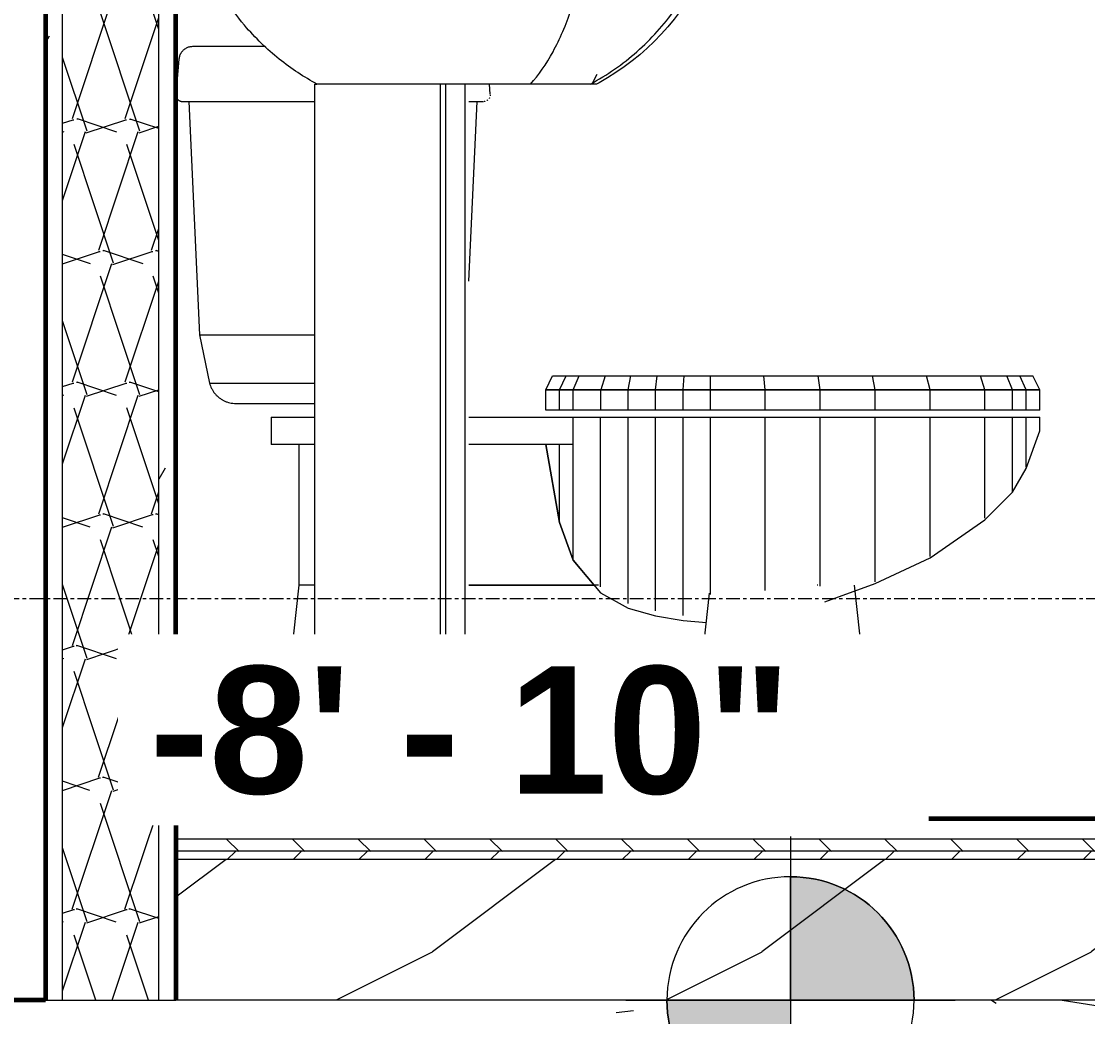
# Model space of a CAD drawing. Header units: inches. Extents: x -9046 to -7171, y -279 to 479.
# Drawn here: x -8770 to -8731.15, y -106.6 to -70.33 of the extents above; entities that cross this region are included whole.
import ezdxf

# ---------------------------------------------------------------- set-up
doc = ezdxf.new("R2010")
doc.units = ezdxf.units.IN
doc.header["$MEASUREMENT"] = 0
doc.linetypes.add('Grid Line 1_2_', pattern=[0.875, 0.5, -0.125, 0.125, -0.125])
for name, color, linetype, lineweight in [('A-FLOR-1', 192, 'Continuous', 60), ('A-FLOR-LEVL-1', 51, 'Grid Line 1_2_', 9), ('A-FLOR-MCUT', 51, 'Continuous', 18), ('A-FLOR-PATT-1', 8, 'Continuous', 9), ('A-WALL', 113, 'Continuous', 18), ('A-WALL-PATT-1', 111, 'Continuous', 9), ('G-ANNO-DIMS', 111, 'Continuous', 9), ('I-WALL-1', 2, 'Continuous', 60), ('P-SANR-FIXT', 6, 'Continuous', 9), ('S-FNDN-1', 32, 'Continuous', 60)]:
    doc.layers.add(name, color=color, linetype=linetype, lineweight=lineweight)
doc.styles.add('Arial_B', font='arialbd.ttf', dxfattribs={"height": 4.642857})
pattern_1 = [(0, (-8599.04, 127.346), (15.36, 3.84), [0.634, -10.886, 0.634, -10.886, -61.44]), (0, (-8599.04, 127.346), (15.36, 3.84), [-23.04, 0.634, -22.406, 0.634, -10.886, -26.88]), (0, (-8599.04, 127.346), (15.36, 3.84), [-57.6, 0.634, -7.046, 0.634, -18.566]), (120, (-8593.28, 129.266), (-11.00554, 11.38215), [0.634, -10.886, 0.634, -10.886, -61.44]), (120, (-8593.28, 129.266), (-11.00554, 11.38215), [-23.04, 0.634, -22.406, 0.634, -10.886, -26.88]), (120, (-8593.28, 129.266), (-11.00554, 11.38215), [-57.6, 0.634, -7.046, 0.634, -18.566]), (240, (-8591.36, 136.946), (-4.354462, -15.22215), [0.634, -10.886, 0.634, -10.886, -61.44]), (240, (-8591.36, 136.946), (-4.354462, -15.22215), [-23.04, 0.634, -22.406, 0.634, -10.886, -26.88]), (240, (-8591.36, 136.946), (-4.354462, -15.22215), [-57.6, 0.634, -7.046, 0.634, -18.566])]

# ---------------------------------------------------------------- blocks, each defined once
blk = doc.blocks.new('M_Toilet-Domestic-3D - M_Toilet-Domestic-3D-1093260-BUILDING SECTION - EAST_WEST - LOOKING SOUTH')
at = {"layer": 'P-SANR-FIXT'}
for p, q in [((-8761.118, -71.25), (-8763.763, -71.25)), ((-8764.261, -71.706), (-8764.372, -72.978)), ((-8752.92, -72.978), (-8752.951, -72.622)), ((-8764.123, -73.25), (-8759.316, -73.25)), ((-8763.896, -73.25), (-8763.509, -81.75)), ((-8753.694, -79.802), (-8753.396, -73.25)), ((-8763.509, -81.75), (-8759.316, -81.75)), ((-8763.509, -81.75), (-8763.149, -83.509)), ((-8763.149, -83.509), (-8759.316, -83.509)), ((-8750.893, -83.75), (-8750.646, -83.25)), ((-8750.646, -83.25), (-8750.153, -83.25)), ((-8750.393, -83.75), (-8750.153, -83.25)), ((-8750.153, -83.25), (-8749.676, -83.25)), ((-8749.894, -83.75), (-8749.676, -83.25)), ((-8749.676, -83.25), (-8748.733, -83.25)), ((-8748.733, -83.25), (-8748.894, -83.75)), ((-8748.733, -83.25), (-8747.8, -83.25)), ((-8747.895, -83.75), (-8747.8, -83.25)), ((-8747.8, -83.25), (-8746.842, -83.25)), ((-8746.895, -83.75), (-8746.842, -83.25)), ((-8746.842, -83.25), (-8745.859, -83.25)), ((-8745.892, -83.75), (-8745.859, -83.25)), ((-8745.859, -83.25), (-8744.896, -83.25)), ((-8744.896, -83.75), (-8744.896, -83.25)), ((-8744.896, -83.25), (-8742.947, -83.25)), ((-8742.904, -83.75), (-8742.947, -83.25)), ((-8742.947, -83.25), (-8740.971, -83.25)), ((-8740.897, -83.75), (-8740.971, -83.25)), ((-8740.971, -83.25), (-8738.992, -83.25)), ((-8738.897, -83.75), (-8738.992, -83.25)), ((-8738.992, -83.25), (-8737.021, -83.25)), ((-8736.897, -83.75), (-8737.021, -83.25)), ((-8737.021, -83.25), (-8735.057, -83.25)), ((-8734.897, -83.75), (-8735.057, -83.25)), ((-8735.057, -83.25), (-8734.096, -83.25)), ((-8733.898, -83.75), (-8734.096, -83.25)), ((-8734.096, -83.25), (-8733.623, -83.25)), ((-8733.398, -83.75), (-8733.623, -83.25)), ((-8733.623, -83.25), (-8733.146, -83.25)), ((-8732.898, -83.75), (-8733.146, -83.25)), ((-8750.896, -83.75), (-8750.396, -83.75)), ((-8750.896, -84.5), (-8750.896, -83.75)), ((-8750.396, -83.755), (-8750.896, -83.755)), ((-8749.896, -83.755), (-8750.396, -83.755)), ((-8750.396, -84.5), (-8750.396, -83.755)), ((-8750.393, -83.75), (-8749.896, -83.75)), ((-8749.896, -83.75), (-8748.896, -83.75)), ((-8749.896, -84.5), (-8749.896, -83.75)), ((-8748.896, -83.755), (-8749.896, -83.755)), ((-8747.896, -83.755), (-8748.896, -83.755)), ((-8748.896, -83.755), (-8748.896, -84.5)), ((-8748.894, -83.75), (-8747.896, -83.75)), ((-8746.896, -83.755), (-8747.896, -83.755)), ((-8747.896, -84.5), (-8747.896, -83.755)), ((-8747.895, -83.75), (-8746.896, -83.75)), ((-8746.896, -83.75), (-8745.892, -83.75)), ((-8746.896, -84.5), (-8746.896, -83.75)), ((-8745.892, -83.755), (-8746.896, -83.755)), ((-8745.892, -83.75), (-8744.896, -83.75)), ((-8744.896, -83.755), (-8745.892, -83.755)), ((-8745.892, -84.5), (-8745.892, -83.755)), ((-8744.896, -83.75), (-8742.903, -83.75)), ((-8742.903, -83.755), (-8744.896, -83.755)), ((-8744.896, -84.5), (-8744.896, -83.755)), ((-8742.903, -83.75), (-8740.896, -83.75)), ((-8742.903, -84.5), (-8742.903, -83.75)), ((-8740.896, -83.755), (-8742.903, -83.755)), ((-8740.896, -83.75), (-8738.896, -83.75)), ((-8740.896, -84.5), (-8740.896, -83.75)), ((-8738.896, -83.755), (-8740.896, -83.755)), ((-8738.896, -83.75), (-8736.897, -83.75)), ((-8736.896, -83.755), (-8738.896, -83.755)), ((-8738.896, -84.5), (-8738.896, -83.755)), ((-8736.896, -83.75), (-8734.896, -83.75)), ((-8734.896, -83.755), (-8736.896, -83.755)), ((-8736.896, -84.5), (-8736.896, -83.755)), ((-8734.896, -83.75), (-8733.898, -83.75)), ((-8734.896, -84.5), (-8734.896, -83.75)), ((-8733.896, -83.755), (-8734.896, -83.755)), ((-8733.896, -83.75), (-8733.398, -83.75)), ((-8733.396, -83.755), (-8733.896, -83.755)), ((-8733.896, -84.5), (-8733.896, -83.755)), ((-8733.396, -83.75), (-8732.896, -83.75)), ((-8732.896, -83.755), (-8733.396, -83.755)), ((-8733.396, -84.5), (-8733.396, -83.755)), ((-8732.896, -84.5), (-8732.896, -83.75)), ((-8762.183, -84.25), (-8759.316, -84.25)), ((-8750.396, -84.5), (-8750.896, -84.5)), ((-8749.896, -84.5), (-8750.396, -84.5)), ((-8748.896, -84.5), (-8749.896, -84.5)), ((-8747.896, -84.5), (-8748.896, -84.5)), ((-8746.896, -84.5), (-8747.896, -84.5)), ((-8745.892, -84.5), (-8746.896, -84.5)), ((-8744.896, -84.5), (-8745.892, -84.5)), ((-8742.903, -84.5), (-8744.896, -84.5)), ((-8740.896, -84.5), (-8742.903, -84.5)), ((-8738.896, -84.5), (-8740.896, -84.5)), ((-8736.896, -84.5), (-8738.896, -84.5)), ((-8734.896, -84.5), (-8736.896, -84.5)), ((-8733.896, -84.5), (-8734.896, -84.5)), ((-8733.396, -84.5), (-8733.896, -84.5)), ((-8732.896, -84.5), (-8733.396, -84.5)), ((-8760.896, -84.75), (-8760.896, -85.75)), ((-8760.896, -84.75), (-8760.453, -84.75)), ((-8760.453, -84.75), (-8759.316, -84.75)), ((-8753.694, -84.75), (-8749.896, -84.75)), ((-8749.896, -85.75), (-8749.896, -84.75)), ((-8749.896, -84.75), (-8748.896, -84.75)), ((-8748.896, -84.75), (-8747.896, -84.75)), ((-8748.896, -90.933), (-8748.896, -84.75)), ((-8747.896, -84.75), (-8746.896, -84.75)), ((-8747.896, -91.538), (-8747.896, -84.75)), ((-8746.896, -84.75), (-8745.892, -84.75)), ((-8746.896, -91.806), (-8746.896, -84.75)), ((-8745.892, -84.75), (-8744.896, -84.75)), ((-8745.892, -91.982), (-8745.892, -84.75)), ((-8744.896, -84.75), (-8742.903, -84.75)), ((-8744.896, -91.213), (-8744.896, -84.75)), ((-8742.903, -84.75), (-8740.896, -84.75)), ((-8742.903, -91.067), (-8742.903, -84.75)), ((-8740.896, -84.75), (-8738.896, -84.75)), ((-8740.896, -90.915), (-8740.896, -84.75)), ((-8738.896, -84.75), (-8736.896, -84.75)), ((-8738.896, -90.748), (-8738.896, -84.75)), ((-8736.896, -84.75), (-8734.896, -84.75)), ((-8736.896, -89.825), (-8736.896, -84.75)), ((-8734.896, -84.75), (-8733.896, -84.75)), ((-8734.896, -88.433), (-8734.896, -84.75)), ((-8733.896, -84.75), (-8733.396, -84.75)), ((-8733.896, -87.49), (-8733.896, -84.75)), ((-8733.396, -84.75), (-8732.896, -84.75)), ((-8733.396, -86.577), (-8733.396, -84.75)), ((-8732.896, -85.25), (-8732.896, -84.75)), ((-8733.396, -86.624), (-8732.896, -85.25)), ((-8760.453, -85.75), (-8760.896, -85.75)), ((-8759.316, -85.75), (-8760.453, -85.75)), ((-8759.896, -85.75), (-8759.896, -90.875)), ((-8749.896, -85.75), (-8753.694, -85.75)), ((-8750.396, -88.586), (-8750.896, -85.75)), ((-8750.896, -85.75), (-8750.396, -88.586)), ((-8750.396, -88.527), (-8750.396, -85.759)), ((-8749.896, -89.906), (-8749.896, -85.757)), ((-8733.896, -87.49), (-8733.396, -86.624)), ((-8734.896, -88.49), (-8733.896, -87.49)), ((-8736.896, -89.877), (-8734.896, -88.49)), ((-8749.896, -89.959), (-8750.396, -88.586)), ((-8750.396, -88.586), (-8749.896, -89.959)), ((-8749.127, -90.875), (-8749.896, -89.959)), ((-8749.896, -89.959), (-8748.896, -91.151)), ((-8738.896, -90.81), (-8736.896, -89.877)), ((-8759.896, -90.875), (-8760.646, -97.75)), ((-8759.889, -90.875), (-8759.896, -90.875)), ((-8759.774, -90.875), (-8759.896, -90.875)), ((-8759.641, -90.875), (-8759.776, -90.875)), ((-8759.339, -90.875), (-8759.644, -90.875)), ((-8753.694, -90.875), (-8749.127, -90.875)), ((-8748.976, -90.875), (-8753.694, -90.875)), ((-8740.985, -90.875), (-8741.009, -90.875)), ((-8740.729, -91.477), (-8738.896, -90.81)), ((-8738.896, -97.75), (-8739.646, -90.875)), ((-8748.896, -91.151), (-8747.896, -91.718)), ((-8745.646, -97.75), (-8744.928, -91.17)), ((-8747.896, -91.718), (-8746.896, -91.986)), ((-8746.896, -91.986), (-8745.892, -92.163)), ((-8745.892, -92.163), (-8745.044, -92.237)), ((-8760.646, -97.75), (-8760.782, -99)), ((-8760.646, -97.75), (-8760.631, -97.75)), ((-8760.646, -97.75), (-8760.57, -97.75)), ((-8760.608, -97.75), (-8759.695, -97.75)), ((-8743.396, -97.75), (-8753.33, -97.75)), ((-8745.646, -97.75), (-8743.396, -97.75)), ((-8742.005, -97.75), (-8743.396, -97.75)), ((-8743.396, -97.75), (-8742.005, -97.75)), ((-8740.751, -97.75), (-8742.005, -97.75)), ((-8742.005, -97.75), (-8740.751, -97.75)), ((-8739.755, -97.75), (-8740.751, -97.75)), ((-8740.751, -97.75), (-8739.755, -97.75)), ((-8739.116, -97.75), (-8739.755, -97.75)), ((-8739.755, -97.75), (-8739.116, -97.75)), ((-8738.896, -97.75), (-8739.116, -97.75)), ((-8739.116, -97.75), (-8738.896, -97.75)), ((-8738.759, -99), (-8738.896, -97.75)), ((-8760.075, -99), (-8760.782, -99)), ((-8752.968, -99), (-8743.396, -99)), ((-8743.396, -99), (-8738.759, -99))]:
    blk.add_line(p, q, dxfattribs=at)
at = {"layer": 'P-SANR-FIXT', "flags": 128}
for points in [[(-8752.919, -73.008), (-8752.919, -73.018), (-8752.92, -73.028), (-8752.922, -73.038), (-8752.923, -73.048)], [(-8753.694, -73.25), (-8753.647, -73.25), (-8753.579, -73.25), (-8753.516, -73.25), (-8753.458, -73.25), (-8753.405, -73.25), (-8753.357, -73.25), (-8753.315, -73.25), (-8753.277, -73.25), (-8753.246, -73.25), (-8753.219, -73.25), (-8753.198, -73.25), (-8753.183, -73.25), (-8753.173, -73.25), (-8753.169, -73.25), (-8753.169, -73.25)], [(-8753.105, -73.242), (-8753.115, -73.244), (-8753.124, -73.246), (-8753.134, -73.248)], [(-8753.008, -73.192), (-8753.016, -73.198), (-8753.024, -73.204), (-8753.032, -73.209), (-8753.04, -73.215)], [(-8752.946, -73.114), (-8752.951, -73.123), (-8752.956, -73.131), (-8752.961, -73.14)]]:
    blk.add_lwpolyline(points, dxfattribs=at)
at = {"layer": 'P-SANR-FIXT'}
for points, knots in [([(-8763.763, -71.25), (-8763.807, -71.25), (-8763.87, -71.258), (-8763.947, -71.283), (-8764, -71.309), (-8764.052, -71.341), (-8764.101, -71.38), (-8764.145, -71.425), (-8764.176, -71.466), (-8764.196, -71.501), (-8764.215, -71.538), (-8764.242, -71.604), (-8764.256, -71.665), (-8764.261, -71.706)], [0, 0, 0, 0, 0.166667, 0.25, 0.333333, 0.416667, 0.5, 0.583333, 0.666667, 0.708333, 0.75, 0.833333, 1, 1, 1, 1]), ([(-8764.372, -72.978), (-8764.373, -72.995), (-8764.372, -73.03), (-8764.363, -73.072), (-8764.351, -73.105), (-8764.338, -73.128), (-8764.326, -73.146), (-8764.316, -73.159), (-8764.307, -73.169), (-8764.299, -73.178), (-8764.286, -73.19), (-8764.269, -73.204), (-8764.247, -73.218), (-8764.224, -73.229), (-8764.2, -73.238), (-8764.167, -73.247), (-8764.141, -73.25), (-8764.123, -73.25)], [0, 0, 0, 0, 0.125, 0.25, 0.3125, 0.375, 0.4375, 0.46875, 0.5, 0.53125, 0.5625, 0.625, 0.6875, 0.75, 0.8125, 0.875, 1, 1, 1, 1]), ([(-8763.149, -83.509), (-8763.128, -83.579), (-8763.087, -83.681), (-8763.014, -83.807), (-8762.951, -83.894), (-8762.877, -83.974), (-8762.793, -84.045), (-8762.701, -84.107), (-8762.607, -84.158), (-8762.509, -84.199), (-8762.371, -84.238), (-8762.26, -84.25), (-8762.183, -84.25)], [0, 0, 0, 0, 0.166667, 0.25, 0.333333, 0.416667, 0.5, 0.583333, 0.666667, 0.75, 0.833333, 1, 1, 1, 1])]:
    blk.add_open_spline(points, degree=3, knots=knots, dxfattribs=at)
blk = doc.blocks.new('Pedestal Sink-3D - Pedistal Sink-2319626-BUILDING SECTION - EAST_WEST - LOOKING SOUTH')
at = {"layer": 'P-SANR-FIXT'}
for p, q in [((-8762.592, -63.375), (-8763.068, -63.375)), ((-8763.068, -64.189), (-8763.068, -63.375)), ((-8762.592, -63.375), (-8762.592, -64.189)), ((-8763.068, -64.93), (-8763.068, -64.189)), ((-8762.592, -64.189), (-8762.592, -64.93)), ((-8763.068, -65.207), (-8763.068, -64.93)), ((-8763.068, -65.207), (-8749.604, -65.207)), ((-8763.068, -65.375), (-8763.068, -65.207)), ((-8762.592, -64.93), (-8762.592, -65.207)), ((-8749.604, -65.207), (-8745.44, -65.207)), ((-8749.604, -65.375), (-8749.604, -65.207)), ((-8745.499, -65.768), (-8745.499, -65.207)), ((-8745.44, -65.207), (-8745.203, -65.207)), ((-8745.44, -65.375), (-8745.44, -65.207)), ((-8745.203, -65.375), (-8745.203, -65.207)), ((-8749.604, -65.375), (-8763.068, -65.375)), ((-8745.44, -65.375), (-8749.604, -65.375)), ((-8745.208, -65.375), (-8745.44, -65.375)), ((-8763.728, -66.235), (-8763.728, -66.035)), ((-8749.288, -66.035), (-8763.728, -66.035)), ((-8749.288, -66.235), (-8749.288, -66.035)), ((-8744.782, -66.035), (-8749.288, -66.035)), ((-8744.782, -66.235), (-8744.782, -66.035)), ((-8744.543, -66.035), (-8744.782, -66.035)), ((-8744.543, -66.235), (-8744.543, -66.035)), ((-8749.288, -66.235), (-8763.728, -66.235)), ((-8744.782, -66.235), (-8749.288, -66.235)), ((-8744.553, -66.235), (-8744.782, -66.235)), ((-8764.102, -67.417), (-8764.372, -67.19)), ((-8748.979, -67.19), (-8764.372, -67.19)), ((-8744.14, -67.19), (-8748.979, -67.19)), ((-8744.169, -67.417), (-8743.899, -67.19)), ((-8743.899, -67.19), (-8744.14, -67.19)), ((-8749.108, -67.417), (-8764.102, -67.417)), ((-8744.409, -67.417), (-8749.108, -67.417)), ((-8744.169, -67.417), (-8744.409, -67.417)), ((-8749.485, -68.077), (-8763.315, -68.077)), ((-8745.194, -68.077), (-8749.485, -68.077)), ((-8744.956, -68.077), (-8745.194, -68.077)), ((-8759.316, -72.614), (-8759.23, -72.614)), ((-8759.316, -72.614), (-8759.316, -96.649)), ((-8751.452, -72.614), (-8759.226, -72.614)), ((-8751.537, -72.622), (-8759.051, -72.622)), ((-8754.739, -72.622), (-8754.739, -96.649)), ((-8754.552, -72.622), (-8754.552, -96.649)), ((-8753.846, -72.622), (-8753.846, -96.649)), ((-8749.445, -72.622), (-8751.537, -72.622)), ((-8749.27, -72.614), (-8751.452, -72.614)), ((-8749.22, -72.622), (-8749.445, -72.622)), ((-8749.045, -72.614), (-8749.27, -72.614)), ((-8749.037, -72.268), (-8749.22, -72.622)), ((-8759.316, -96.649), (-8759.392, -96.858)), ((-8754.739, -96.649), (-8759.316, -96.649)), ((-8754.552, -96.649), (-8754.739, -96.649)), ((-8754.739, -96.649), (-8754.72, -96.858)), ((-8753.846, -96.649), (-8754.552, -96.649)), ((-8753.694, -96.649), (-8753.843, -96.649)), ((-8759.392, -96.858), (-8759.601, -97.107)), ((-8759.601, -97.107), (-8754.669, -97.107)), ((-8759.392, -96.858), (-8754.72, -96.858)), ((-8754.72, -96.858), (-8754.534, -96.858)), ((-8754.669, -97.107), (-8754.486, -97.107)), ((-8754.534, -96.858), (-8753.765, -96.858)), ((-8754.486, -97.107), (-8753.544, -97.107)), ((-8753.753, -96.858), (-8753.618, -96.858)), ((-8753.532, -97.107), (-8753.409, -97.107)), ((-8759.708, -97.855), (-8759.864, -98.077)), ((-8759.646, -97.624), (-8759.708, -97.855)), ((-8759.708, -97.855), (-8754.644, -97.855)), ((-8759.646, -97.624), (-8754.659, -97.624)), ((-8754.659, -97.624), (-8754.476, -97.624)), ((-8754.659, -97.624), (-8754.644, -97.855)), ((-8754.644, -97.855), (-8754.462, -97.855)), ((-8754.476, -97.624), (-8753.496, -97.624)), ((-8754.476, -97.624), (-8754.462, -97.855)), ((-8754.462, -97.855), (-8753.43, -97.855)), ((-8753.496, -97.624), (-8753.43, -97.855)), ((-8753.484, -97.624), (-8753.363, -97.624)), ((-8753.418, -97.855), (-8753.301, -97.855)), ((-8759.864, -98.077), (-8754.607, -98.077)), ((-8759.864, -98.077), (-8759.864, -98.436)), ((-8754.607, -98.077), (-8754.429, -98.077)), ((-8754.607, -98.077), (-8754.607, -98.436)), ((-8754.429, -98.077), (-8753.267, -98.077)), ((-8754.429, -98.077), (-8754.429, -98.436)), ((-8753.267, -98.077), (-8753.267, -98.436)), ((-8753.262, -98.077), (-8753.146, -98.077)), ((-8759.864, -98.436), (-8759.941, -98.725)), ((-8759.864, -98.436), (-8754.607, -98.436)), ((-8754.607, -98.436), (-8754.429, -98.436)), ((-8754.607, -98.436), (-8754.589, -98.725)), ((-8754.429, -98.436), (-8753.267, -98.436)), ((-8754.429, -98.436), (-8754.413, -98.725)), ((-8753.267, -98.436), (-8753.185, -98.725)), ((-8753.254, -98.436), (-8753.146, -98.436)), ((-8759.941, -98.725), (-8760.061, -99.054)), ((-8760.061, -99.054), (-8754.561, -99.054)), ((-8760.061, -99.054), (-8760.061, -99.375)), ((-8759.941, -98.725), (-8754.589, -98.725)), ((-8754.589, -98.725), (-8754.413, -98.725)), ((-8754.589, -98.725), (-8754.561, -99.054)), ((-8754.561, -99.054), (-8754.389, -99.054)), ((-8754.561, -99.054), (-8754.561, -99.375)), ((-8754.413, -98.725), (-8753.185, -98.725)), ((-8754.389, -99.054), (-8753.06, -99.054)), ((-8754.389, -99.054), (-8754.389, -99.375)), ((-8753.174, -98.725), (-8753.068, -98.725)), ((-8753.06, -99.054), (-8753.06, -99.375)), ((-8753.056, -99.054), (-8752.949, -99.054)), ((-8760.061, -99.375), (-8754.561, -99.375)), ((-8754.561, -99.375), (-8754.389, -99.375)), ((-8754.389, -99.375), (-8753.06, -99.375)), ((-8753.048, -99.375), (-8752.949, -99.375))]:
    blk.add_line(p, q, dxfattribs=at)
at = {"layer": 'P-SANR-FIXT', "flags": 128}
for points in [[(-8745.203, -65.375), (-8745.181, -65.422), (-8745.158, -65.468), (-8745.132, -65.513), (-8745.105, -65.557), (-8745.076, -65.599), (-8745.045, -65.641), (-8745.013, -65.681), (-8744.979, -65.72), (-8744.944, -65.758), (-8744.907, -65.794), (-8744.868, -65.829), (-8744.829, -65.862), (-8744.788, -65.893), (-8744.746, -65.923), (-8744.702, -65.951), (-8744.658, -65.977), (-8744.612, -66.002), (-8744.566, -66.025), (-8744.543, -66.035)], [(-8744.543, -66.235), (-8744.503, -66.255), (-8744.463, -66.277), (-8744.425, -66.299), (-8744.387, -66.324), (-8744.351, -66.35), (-8744.315, -66.377), (-8744.281, -66.406), (-8744.248, -66.436), (-8744.216, -66.468), (-8744.185, -66.5), (-8744.156, -66.534), (-8744.128, -66.569), (-8744.101, -66.605), (-8744.076, -66.642), (-8744.053, -66.68), (-8744.031, -66.719), (-8744.01, -66.759), (-8743.992, -66.8), (-8743.974, -66.841), (-8743.959, -66.883), (-8743.945, -66.926), (-8743.933, -66.969), (-8743.923, -67.013), (-8743.914, -67.057), (-8743.907, -67.101), (-8743.902, -67.145), (-8743.899, -67.19), (-8743.899, -67.19)], [(-8749.108, -67.417), (-8749.044, -67.303), (-8748.979, -67.19)], [(-8744.409, -67.417), (-8744.275, -67.303), (-8744.14, -67.19)], [(-8744.169, -67.417), (-8744.218, -67.433), (-8744.267, -67.451), (-8744.316, -67.471), (-8744.363, -67.493), (-8744.41, -67.517), (-8744.455, -67.543), (-8744.5, -67.57), (-8744.543, -67.6), (-8744.585, -67.631), (-8744.626, -67.664), (-8744.666, -67.698), (-8744.704, -67.734), (-8744.741, -67.771), (-8744.776, -67.81), (-8744.809, -67.85), (-8744.841, -67.891), (-8744.872, -67.934), (-8744.9, -67.978), (-8744.927, -68.023), (-8744.952, -68.069), (-8744.956, -68.077)], [(-8744.956, -68.077), (-8745.099, -68.408), (-8745.255, -68.733), (-8745.424, -69.052), (-8745.606, -69.363), (-8745.8, -69.667), (-8746.005, -69.963), (-8746.223, -70.25), (-8746.452, -70.529), (-8746.692, -70.798), (-8746.942, -71.057), (-8747.203, -71.306), (-8747.473, -71.545), (-8747.753, -71.772), (-8748.041, -71.988), (-8748.338, -72.193), (-8748.643, -72.385), (-8748.955, -72.565), (-8749.044, -72.614)], [(-8759.601, -97.107), (-8759.623, -97.366), (-8759.646, -97.624)], [(-8754.669, -97.107), (-8754.664, -97.366), (-8754.659, -97.624)], [(-8754.486, -97.107), (-8754.481, -97.366), (-8754.476, -97.624)], [(-8753.544, -97.107), (-8753.52, -97.366), (-8753.496, -97.624)]]:
    blk.add_lwpolyline(points, dxfattribs=at)
at = {"layer": 'P-SANR-FIXT'}
for centre, major_axis, ratio, start_param, end_param in [((-8868.458, -105.543), (114.298, 0), 0.939693, 0.080949, 0.082899), ((-8768.202, -104.949), (-23.738, 62.997), 0.24321, 4.749249, 4.752577), ((-8852.804, -108.711), (99.297, 0), 0.766044, 0.153153, 0.156467), ((-8791.711, -101.197), (37.606, 0), 0.766044, 0.142448, 0.151189), ((-8756.202, -101.025), (-15.159, 17.45), 0.198267, 4.764959, 4.779408), ((-8888.356, -112.781), (134.947, 0), 0.819152, 0.133407, 0.135435), ((-8812.997, -103.823), (58.986, 0), 0.819152, 0.119194, 0.123827), ((-8758.769, -103.588), (-21.3, 29.383), 0.212012, 4.746351, 4.753964), ((-8944.184, -111.233), (190.237, 0), 0.939693, 0.068184, 0.07003), ((-8778.729, -110.639), (-40.752, 108.151), 0.24321, 4.727879, 4.730929)]:
    blk.add_ellipse(centre, major_axis=major_axis, ratio=ratio, start_param=start_param, end_param=end_param, dxfattribs=at)
for points, knots in [([(-8763.728, -66.035), (-8763.636, -65.995), (-8763.503, -65.917), (-8763.344, -65.78), (-8763.201, -65.621), (-8763.113, -65.478), (-8763.068, -65.375)], [0, 0, 0, 0, 0.333333, 0.5, 0.666667, 1, 1, 1, 1]), ([(-8764.372, -67.19), (-8764.367, -67.104), (-8764.345, -66.976), (-8764.289, -66.817), (-8764.225, -66.686), (-8764.16, -66.589), (-8764.103, -66.519), (-8764.063, -66.475), (-8763.948, -66.361), (-8763.828, -66.282), (-8763.728, -66.235)], [0, 0, 0, 0, 0.2, 0.3, 0.4, 0.55, 0.5875, 0.625, 0.7, 1, 1, 1, 1]), ([(-8748.979, -67.19), (-8748.982, -67.069), (-8749.008, -66.83), (-8749.108, -66.479), (-8749.218, -66.303), (-8749.288, -66.235)], [-1, -1, -1, -1, -0.7, -0.4, 0, 0, 0, 0]), ([(-8744.14, -67.19), (-8744.147, -67.069), (-8744.199, -66.83), (-8744.408, -66.479), (-8744.637, -66.304), (-8744.782, -66.235)], [-1, -1, -1, -1, -0.7, -0.4, 0, 0, 0, 0]), ([(-8763.315, -68.077), (-8763.357, -67.993), (-8763.434, -67.877), (-8763.554, -67.743), (-8763.685, -67.624), (-8763.865, -67.505), (-8764.022, -67.441), (-8764.102, -67.417)], [0, 0, 0, 0, 0.25, 0.375, 0.5, 0.75, 1, 1, 1, 1]), ([(-8749.485, -68.077), (-8749.447, -67.92), (-8749.367, -67.709), (-8749.227, -67.511), (-8749.149, -67.442), (-8749.108, -67.417)], [-1, -1, -1, -1, -0.5, -0.25, 0, 0, 0, 0]), ([(-8745.194, -68.077), (-8745.114, -67.92), (-8744.947, -67.709), (-8744.656, -67.511), (-8744.493, -67.442), (-8744.409, -67.417)], [-1, -1, -1, -1, -0.5, -0.25, 0, 0, 0, 0]), ([(-8759.226, -72.614), (-8759.697, -72.361), (-8760.628, -71.755), (-8761.796, -70.627), (-8762.7, -69.377), (-8763.132, -68.525), (-8763.315, -68.077)], [0, 0, 0, 0, 0.285714, 0.571429, 0.785714, 1, 1, 1, 1])]:
    blk.add_open_spline(points, degree=3, knots=knots, dxfattribs=at)
for points in [[(-8749.288, -66.035), (-8749.334, -65.992), (-8749.422, -65.883), (-8749.53, -65.656), (-8749.583, -65.472), (-8749.604, -65.375)], [(-8744.782, -66.035), (-8744.879, -65.992), (-8745.062, -65.883), (-8745.288, -65.656), (-8745.397, -65.472), (-8745.44, -65.375)], [(-8751.452, -72.614), (-8751.156, -72.288), (-8750.606, -71.494), (-8749.933, -69.941), (-8749.611, -68.719), (-8749.485, -68.077)], [(-8749.27, -72.614), (-8748.662, -72.287), (-8747.521, -71.494), (-8746.125, -69.94), (-8745.455, -68.719), (-8745.194, -68.077)]]:
    blk.add_open_spline(points, degree=3, dxfattribs=at)
blk = doc.blocks.new('Spot Elevations - Spot Elevation - Target Filled-1560264-BUILDING SECTION - EAST_WEST - LOOKING SOUTH')
at = {"layer": 'G-ANNO-DIMS'}
h = blk.add_hatch(color=256, dxfattribs=at)
edge = h.paths.add_edge_path(flags=0)
edge.add_line((-8686.043, -91.375), (-8690.543, -91.375))
edge.add_arc((-8686.043, -91.375), 4.5, 90, 180, ccw=False)
edge.add_line((-8686.043, -86.875), (-8686.043, -91.375))
h = blk.add_hatch(color=256, dxfattribs=at)
edge = h.paths.add_edge_path(flags=0)
edge.add_line((-8686.043, -91.375), (-8681.543, -91.375))
edge.add_arc((-8686.043, -91.375), 4.5, 270, 360, ccw=False)
edge.add_line((-8686.043, -95.875), (-8686.043, -91.375))
for p, q in [((-8686.043, -85.405), (-8686.043, -97.375)), ((-8686.043, -91.375), (-8686.043, -86.875)), ((-8680.043, -91.375), (-8692.043, -91.375)), ((-8690.543, -91.375), (-8686.043, -91.375)), ((-8686.043, -91.375), (-8686.043, -95.875)), ((-8681.543, -91.375), (-8686.043, -91.375))]:
    blk.add_line(p, q, dxfattribs=at)
blk.add_circle((-8686.043, -91.375), 4.5, dxfattribs=at)
for start, end in [(90, 180), (270, 360)]:
    blk.add_arc((-8686.043, -91.375), 4.5, start, end, dxfattribs=at)

msp = doc.modelspace()

# ---------------------------------------------------------------- hatches: boundary and pattern name
at = {"layer": 'A-FLOR-PATT-1'}
h = msp.add_hatch(dxfattribs=at)
h.set_pattern_fill('FP_9', color=256, style=0, pattern_type=2)
h.set_pattern_definition([(0, (-8599.04, 127.346), (0, 2.399), []), (315, (-8599.04, 127.346), (2.398506, 0), [3.393, -3.393]), (45, (-8599.04, 127.346), (2.398506, 0), [3.393, -3.393])])
h.paths.add_polyline_path([(-8692.56938, -100.875), (-8692.56938, -100.125), (-8764.37199, -100.125), (-8764.37199, -100.875), (-8708.20505, -100.875)], flags=0)
h = msp.add_hatch(dxfattribs=at)
h.set_pattern_fill('FP_21', color=256, style=0, pattern_type=2)
h.set_pattern_definition([(216.87, (-8594.24, 139.346), (35.999957, 24.000064), [6, -54]), (206.565, (-8587.04, 135.746), (-12.00009, -12.00052), [13.416, -13.416]), (198.435, (-8587.04, 129.746), (-23.99978, -12.000233), [7.589, -30.358])])
h.paths.add_polyline_path([(-8726.71735, -106), (-8692.56938, -106), (-8692.56938, -100.875), (-8764.37199, -100.875), (-8764.37199, -106), (-8745.22965, -106)], flags=0)
h = msp.add_hatch(dxfattribs=at)
h.set_pattern_fill('FP_1', color=256, style=0, pattern_type=2)
h.set_pattern_definition([(50, (-8599.04, 127.346), (13.77135, -1.20496), [1.44, -15.84]), (355, (-8599.04, 127.346), (-2.6644, 14.4422), [1.152, -12.672]), (100.451, (-8597.893, 127.245), (11.1071, 13.23737), [1.224, -13.462]), (46.184, (-8599.04, 131.186), (20.4913, -3.17785), [2.16, -23.76]), (96.636, (-8597.333, 130.921), (17.9459, 18.7032), [1.836, -20.193]), (351.184, (-8599.04, 131.186), (17.9454, 18.7026), [1.728, -19.008]), (21, (-8597.12, 130.226), (11.46052, -7.73037), [1.44, -15.84]), (326, (-8597.12, 130.226), (4.67135, 13.92315), [1.152, -12.672]), (71.451, (-8596.165, 129.582), (16.13207, 6.19284), [1.224, -13.462]), (37.5, (-8599.04, 127.346), (0.23312, 6.39175), [0.634, -11.885, 0.634, -12.23, -12.72]), (37.5, (-8599.04, 127.346), (0.23312, 6.39175), [-25.382, 0.634, -12.086]), (7.5, (-8599.04, 127.346), (5.05073, 7.57304), [0.634, -6.701, 0.634, -11.597, -4.848]), (7.5, (-8599.04, 127.346), (5.05073, 7.57304), [-19.565, 0.634, -4.214]), (327.5, (-8603.322, 127.346), (10.24958, -0.43289), [0.634, -4.166, 0.634, -14.342, -19.872]), (327.5, (-8603.322, 127.346), (10.24958, -0.43289), [-19.776, 0.634, -19.238]), (317.5, (-8605.242, 127.346), (11.1974, 1.92214), [0.634, -5.606, 0.634, -9.312, -14.112]), (317.5, (-8605.242, 127.346), (11.1974, 1.92214), [-16.186, 0.634, -13.478])])
h.paths.add_polyline_path([(-8866.56938, -112), (-8692.56938, -112), (-8692.56938, -106), (-8866.56938, -106)], flags=0)
at = {"layer": 'A-WALL-PATT-1'}
h = msp.add_hatch(dxfattribs=at)
h.set_pattern_fill('FP_2', color=256, style=0, pattern_type=2)
h.set_pattern_definition(pattern_1)
h.paths.add_polyline_path([(-8768.49699, -106), (-8768.49699, -7.875), (-8769.12199, -7.875), (-8769.12199, -106)], flags=0)
h = msp.add_hatch(dxfattribs=at)
h.set_pattern_fill('FP_10', color=256, style=0, pattern_type=2)
h.set_pattern_definition([(161.57, (-8598.8, 127.586), (-1.9204512, 0.0001504), [0, -13.661, 1.517, 0]), (18.43, (-8599.28, 127.586), (-1.9204512, -0.0001504), [0, -13.661, 1.517, 0]), (108.43, (-8598.8, 127.586), (0.9599691, -4.8007366), [4.553, -10.625]), (71.57, (-8599.28, 127.586), (0.9599691, 4.8007366), [4.553, -10.625])])
h.paths.add_polyline_path([(-8764.99699, -106), (-8764.99699, -7.875), (-8768.49699, -7.875), (-8768.49699, -106)], flags=0)
h = msp.add_hatch(dxfattribs=at)
h.set_pattern_fill('FP_2', color=256, style=0, pattern_type=2)
h.set_pattern_definition(pattern_1)
h.paths.add_polyline_path([(-8764.37199, -106), (-8764.37199, -7.875), (-8764.99699, -7.875), (-8764.99699, -106)], flags=0)

# ---------------------------------------------------------------- linework, layer by layer
at = {"layer": 'A-FLOR-1'}
for p, q in [((-8760.06073, -99.375), (-8764.37199, -99.375)), ((-8764.37199, -99.375), (-8764.37199, -106)), ((-8752.94859, -99.375), (-8417.56938, -99.375))]:
    msp.add_line(p, q, dxfattribs=at)
at = {"layer": 'A-FLOR-LEVL-1'}
msp.add_line((-8237.20435, -91.375), (-9030.84431, -91.375), dxfattribs=at)
at = {"layer": 'A-FLOR-MCUT'}
for p, q in [((-8692.56938, -100.125), (-8764.37199, -100.125)), ((-8692.56938, -100.875), (-8764.37199, -100.875)), ((-8692.56938, -106), (-8764.37199, -106))]:
    msp.add_line(p, q, dxfattribs=at)
at = {"layer": 'A-WALL'}
for p, q in [((-8768.49699, -106), (-8768.49699, -7.875)), ((-8764.99699, -106), (-8764.99699, -7.875)), ((-8769.12199, -106), (-8764.37199, -106))]:
    msp.add_line(p, q, dxfattribs=at)
at = {"layer": 'I-WALL-1'}
for p, q in [((-8769.12199, -7.875), (-8769.12199, -106)), ((-8764.37199, -99.375), (-8764.37199, -7.875))]:
    msp.add_line(p, q, dxfattribs=at)
at = {"layer": 'S-FNDN-1'}
msp.add_line((-8769.12199, -106), (-8836.00217, -106), dxfattribs=at)

# ---------------------------------------------------------------- block references
at = {"layer": 'G-ANNO-DIMS', "extrusion": (0, 0, -1)}
msp.add_blockref('Spot Elevations - Spot Elevation - Target Filled-1560264-BUILDING SECTION - EAST_WEST - LOOKING SOUTH', (17428.0228, -14.625), dxfattribs=at)
at = {"layer": 'P-SANR-FIXT'}
for name in ['Pedestal Sink-3D - Pedistal Sink-2319626-BUILDING SECTION - EAST_WEST - LOOKING SOUTH', 'M_Toilet-Domestic-3D - M_Toilet-Domestic-3D-1093260-BUILDING SECTION - EAST_WEST - LOOKING SOUTH']:
    msp.add_blockref(name, (0, 0), dxfattribs=at)

# ---------------------------------------------------------------- next in the draw order: texts
at = {"layer": 'G-ANNO-DIMS', "insert": (-8765.31946, -93.82675), "char_height": 4.642857, "width": 27.2160689, "attachment_point": 1, "line_spacing_factor": 0.941778, "style": 'Arial_B', "bg_fill": 3, "box_fill_scale": 1.25, "bg_fill_color": 256, "bg_fill_true_color": 13158600, "bg_fill_transparency": 0}
msp.add_mtext('-8\' - 10"', dxfattribs=at)

doc.saveas('drawing.dxf')
